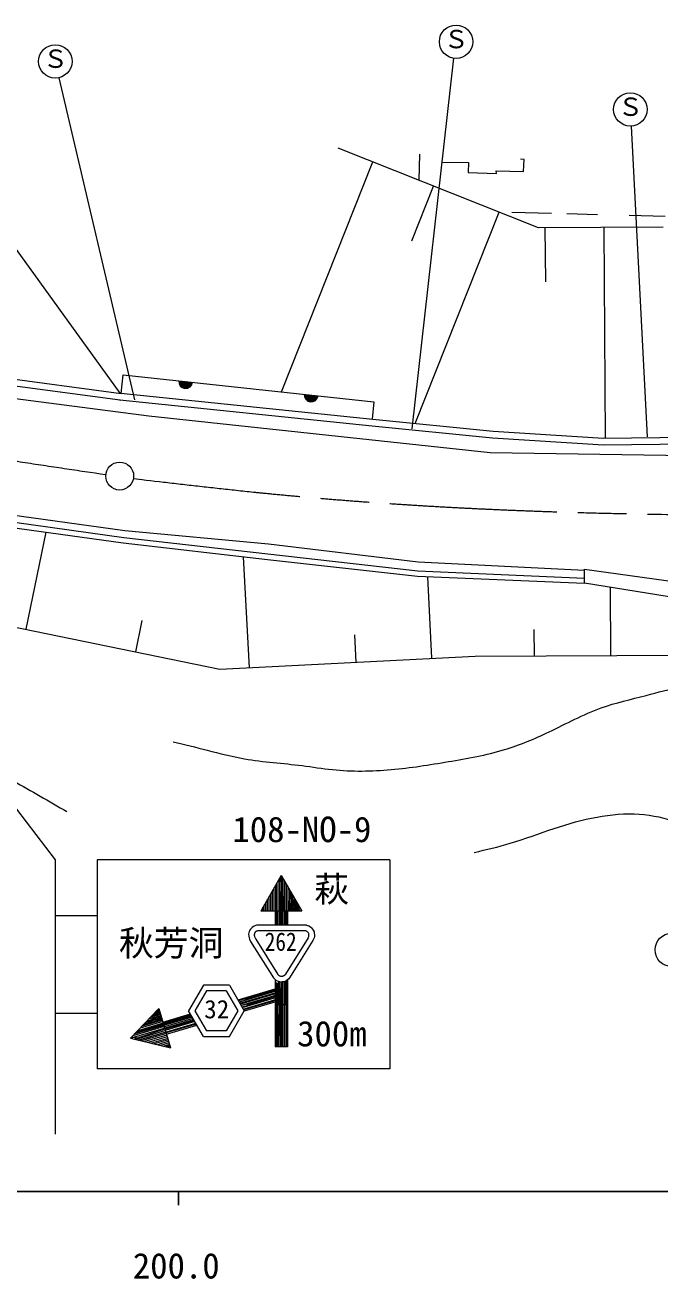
# Model space of a CAD drawing. Units: millimetres, scale not verified. Extents: x 40000 to 680000, y 20000 to 380000.
# Drawn here: x 256994 to 302560, y 198715 to 288756 of the extents above; entities that cross this region are included whole.
import ezdxf
from ezdxf.enums import TextEntityAlignment as Align

# ---------------------------------------------------------------- set-up
doc = ezdxf.new("R2010")
doc.units = ezdxf.units.MM
doc.header["$LTSCALE"] = 1000
doc.linetypes.add('CHAIN', pattern=[18.5, 12, -1.5, 3.5, -1.5])
for name, color, linetype, lineweight in [('M-BGD', 7, 'Continuous', 13), ('M-BMK', 2, 'CHAIN', 13), ('M-BMK-SRVR', 3, 'Continuous', 13), ('M-STR-STRC', 7, 'Continuous', 13), ('M-TTL-BAND', 7, 'Continuous', 25)]:
    doc.layers.add(name, color=color, linetype=linetype, lineweight=lineweight)
doc.styles.add('ＭＳ ゴシック', font='')
doc.styles.get('ＭＳ ゴシック').set_extended_font_data('MS Gothic')

msp = doc.modelspace()

# ---------------------------------------------------------------- linework, layer by layer
at = {"layer": 'M-BGD'}
for p, q in [((263812, 262319), (251403, 279521)), ((293846, 274195), (279460, 279925)), ((285274, 277609), (285318, 279487)), ((275390, 262425), (281964, 278928)), ((286913, 278905), (288828, 278880)), ((288828, 278880), (288801, 278167)), ((290833, 278088), (290807, 278299)), ((290807, 278299), (292759, 278247)), ((292812, 279091), (292548, 279117)), ((292759, 278247), (292812, 279091)), ((288801, 278167), (290833, 278088)), ((284748, 273251), (286319, 277193)), ((284988, 260153), (291028, 275317)), ((291926, 275323), (294786, 275249)), ((295871, 275221), (298090, 275164)), ((300357, 275105), (302928, 275039)), ((302799, 274255), (293846, 274195)), ((294361, 270309), (294335, 274198)), ((298653, 259081), (298552, 274226)), ((250513, 264087), (263881, 262309)), ((263815, 261814), (250431, 263593)), ((263881, 262309), (264022, 263650)), ((264022, 263650), (282024, 261710)), ((254091, 262222), (265887, 260686)), ((263861, 262312), (281961, 260455)), ((281911, 259957), (263803, 261815)), ((263803, 261815), (263815, 261814)), ((282024, 261710), (281896, 260461)), ((265887, 260686), (290371, 258059)), ((281961, 260455), (290594, 259595)), ((290553, 259096), (281911, 259957)), ((290594, 259595), (298515, 259080)), ((298515, 259080), (338185, 259558)), ((298502, 258580), (290553, 259096)), ((338002, 259056), (298502, 258580)), ((290371, 258059), (307470, 257811)), ((249406, 253985), (264091, 251964)), ((249487, 254479), (264148, 252461)), ((249341, 253590), (264041, 251567)), ((258478, 252333), (257041, 245366)), ((264148, 252461), (274476, 251511)), ((264041, 251567), (274383, 250377)), ((264091, 251964), (274428, 250775)), ((274476, 251511), (285220, 250205)), ((272656, 250576), (273071, 242601)), ((274383, 250377), (285157, 249173)), ((274428, 250775), (285188, 249572)), ((285188, 249572), (297145, 249033)), ((285220, 250205), (297149, 249603)), ((297142, 248679), (297150, 249690)), ((297150, 249690), (321104, 246377)), ((285157, 249173), (297142, 248679)), ((285868, 249144), (286173, 243282)), ((319251, 245125), (297142, 248679)), ((298980, 248384), (299002, 243487)), ((252327, 246339), (270974, 242492)), ((265372, 245994), (264907, 243743)), ((280640, 244970), (280742, 243000)), ((293517, 245360), (293525, 243463)), ((270974, 242492), (289293, 243445)), ((289293, 243445), (309581, 243533))]:
    msp.add_line(p, q, dxfattribs=at)
for centre, radius in [((268522, 263165), 500), ((268522, 263165), 500), ((268522, 263165), 450), ((268522, 263165), 400), ((268522, 263165), 350), ((268522, 263165), 300), ((268522, 263165), 250), ((268522, 263165), 200), ((268522, 263165), 150), ((268522, 263165), 100), ((268522, 263165), 50), ((277524, 262195), 500), ((277524, 262195), 500), ((277524, 262195), 450), ((277524, 262195), 400), ((277524, 262195), 350), ((277524, 262195), 300), ((277524, 262195), 250), ((277524, 262195), 200), ((277524, 262195), 150), ((277524, 262195), 100), ((277524, 262195), 50)]:
    msp.add_arc(centre, radius, 173.84738, 353.84738, dxfattribs=at)
for points, knots in [([(237164, 255781), (237337, 254888), (237510, 253995), (237627, 253086), (237736, 252240), (237797, 251379), (238037, 250574), (238291, 249726), (238743, 248940), (239116, 248119), (239443, 247399), (239709, 246652), (240111, 245987), (240551, 245261), (241153, 244633), (241756, 244017), (242459, 243298), (243161, 242595), (243921, 241957), (244998, 241052), (246190, 240279), (247380, 239513), (248618, 238717), (249854, 237928), (251125, 237197), (252780, 236244), (254494, 235388), (256171, 234467), (257455, 233763), (258717, 233020), (259979, 232278)], [0, 0, 0, 0, 1, 1, 1, 2, 2, 2, 3, 3, 3, 4, 4, 4, 5, 5, 5, 6, 6, 6, 7, 7, 7, 8, 8, 8, 9, 9, 9, 10, 10, 10, 10]), ([(267622, 237294), (268439, 237093), (269256, 236891), (270073, 236684), (270958, 236459), (271842, 236228), (272739, 236069), (274106, 235826), (275501, 235752), (276882, 235576), (277607, 235484), (278329, 235365), (279056, 235289), (280456, 235144), (281877, 235165), (283281, 235289), (284657, 235411), (286019, 235633), (287383, 235864), (288736, 236092), (290093, 236329), (291402, 236725), (292499, 237057), (293562, 237500), (294602, 237997), (295843, 238589), (297052, 239256), (298335, 239719), (299384, 240098), (300483, 240340), (301575, 240622), (302405, 240836), (303231, 241074), (304077, 241155), (305112, 241254), (306177, 241118), (307194, 240868), (307954, 240681), (308686, 240431), (309409, 240129), (310018, 239876), (310619, 239586), (311132, 239186), (311771, 238689), (312273, 238024), (312732, 237340), (313367, 236395), (313921, 235416), (314373, 234387), (314751, 233525), (315059, 232629), (315316, 231721), (315604, 230705), (315829, 229675), (316054, 228644)], [0, 0, 0, 0, 1, 1, 1, 2, 2, 2, 3, 3, 3, 4, 4, 4, 5, 5, 5, 6, 6, 6, 7, 7, 7, 8, 8, 8, 9, 9, 9, 10, 10, 10, 11, 11, 11, 12, 12, 12, 13, 13, 13, 14, 14, 14, 15, 15, 15, 16, 16, 16, 17, 17, 17, 18, 18, 18, 18]), ([(289228, 229342), (290095, 229543), (290962, 229744), (291813, 229998), (292877, 230315), (293916, 230713), (294971, 231064), (295979, 231400), (297000, 231693), (298047, 231885), (299048, 232068), (300072, 232159), (301083, 232090), (302032, 232025), (302969, 231818), (303872, 231475), (304435, 231260), (304986, 230993), (305431, 230613), (306017, 230113), (306421, 229420), (306825, 228726)], [0, 0, 0, 0, 1, 1, 1, 2, 2, 2, 3, 3, 3, 4, 4, 4, 5, 5, 5, 6, 6, 6, 7, 7, 7, 7])]:
    msp.add_open_spline(points, degree=3, knots=knots, dxfattribs=at)
at = {"layer": 'M-BMK'}
for points, knots in [([(232840, 262080), (235484, 261464), (238128, 260848), (240782, 260278), (244133, 259559), (247500, 258913), (250877, 258334), (254832, 257655), (258802, 257067), (262772, 256480)], [0, 0, 0, 0, 1, 1, 1, 2, 2, 2, 3, 3, 3, 3]), ([(264774, 256191), (268053, 255807), (271331, 255423), (274616, 255100), (278607, 254709), (282607, 254408), (286611, 254181), (290397, 253966), (294187, 253817), (297978, 253721), (299902, 253673), (301826, 253638), (303751, 253604)], [0, 0, 0, 0, 1, 1, 1, 2, 2, 2, 3, 3, 3, 4, 4, 4, 4])]:
    msp.add_open_spline(points, degree=3, knots=knots, dxfattribs=at)
at = {"layer": 'M-BMK-SRVR'}
msp.add_circle((263785, 256368), 1000, dxfattribs=at)
at = {"layer": 'M-STR-STRC'}
for p, q in [((287754, 286369), (284755, 259750)), ((259412, 284973), (264836, 261843)), ((300498, 281502), (301646, 259177)), ((259171, 228803), (238581, 255772)), ((259171, 209117), (259171, 228803)), ((262171, 228803), (262171, 213803)), ((283171, 228803), (262171, 228803)), ((283171, 228803), (283171, 213803)), ((275386, 227690), (273911, 225135)), ((274985, 225135), (274985, 226996)), ((275092, 225135), (275092, 227182)), ((275217, 227399), (275217, 225173)), ((275320, 225023), (275242, 227442)), ((275250, 227211), (275386, 227523)), ((275378, 224118), (275386, 227399)), ((275386, 227690), (275386, 224118)), ((275386, 227690), (276861, 225135)), ((275476, 224118), (275476, 227533)), ((275499, 225135), (275499, 227493)), ((275586, 225135), (275603, 227313)), ((275628, 225135), (275628, 227270)), ((275757, 225135), (275757, 227047)), ((274514, 225135), (274514, 226179)), ((274621, 225135), (274621, 226365)), ((274745, 225135), (274745, 226580)), ((274865, 225135), (274865, 226788)), ((275885, 225135), (275885, 226825)), ((275974, 225135), (275988, 226646)), ((276027, 225135), (276027, 226580)), ((276027, 225241), (276246, 226199)), ((276177, 225194), (276085, 226478)), ((276177, 225135), (276177, 226320)), ((276335, 225194), (276214, 226061)), ((276335, 225135), (276335, 226045)), ((276861, 225135), (273911, 225135)), ((274018, 225135), (274074, 225384)), ((274128, 225211), (274067, 225406)), ((274111, 225135), (274162, 225365)), ((274162, 225135), (274162, 225570)), ((274282, 225135), (274282, 225778)), ((274398, 225135), (274398, 225979)), ((274936, 225135), (274936, 224118)), ((275025, 224118), (275027, 225135)), ((275095, 225135), (275095, 224118)), ((275307, 224118), (275322, 225135)), ((275580, 224118), (275580, 225144)), ((275648, 224118), (275648, 225869)), ((275710, 225135), (275710, 224118)), ((275756, 224118), (275756, 225324)), ((275836, 225135), (275836, 224118)), ((276113, 225135), (276094, 225537)), ((276253, 225135), (276177, 225458)), ((276439, 225135), (276406, 225923)), ((276595, 225135), (276428, 225412)), ((276481, 225135), (276481, 225793)), ((276750, 225135), (276481, 225629)), ((276640, 225210), (276481, 225489)), ((276791, 225256), (276594, 225598)), ((276640, 225135), (276640, 225518)), ((259171, 224803), (262171, 224803)), ((275219, 224118), (275222, 225070)), ((273061, 223571), (273040, 223469)), ((273040, 223469), (273048, 223325)), ((273048, 223325), (273067, 223218)), ((273085, 223664), (273061, 223571)), ((273135, 223768), (273085, 223664)), ((273172, 223822), (273135, 223768)), ((273218, 223885), (273172, 223822)), ((273294, 223955), (273218, 223885)), ((273395, 224024), (273294, 223955)), ((273489, 224069), (273395, 224024)), ((273444, 223450), (273443, 223414)), ((273443, 223414), (273445, 223377)), ((273450, 223480), (273444, 223450)), ((273445, 223377), (273450, 223345)), ((273459, 223512), (273450, 223480)), ((273450, 223345), (273457, 223312)), ((273457, 223312), (273466, 223281)), ((273466, 223533), (273459, 223512)), ((273478, 223559), (273466, 223533)), ((273486, 223573), (273478, 223559)), ((273498, 223590), (273486, 223573)), ((273632, 224115), (273489, 224069)), ((273512, 223609), (273498, 223590)), ((273530, 223629), (273512, 223609)), ((273544, 223641), (273530, 223629)), ((273563, 223655), (273544, 223641)), ((273585, 223670), (273563, 223655)), ((273609, 223683), (273585, 223670)), ((273637, 223697), (273609, 223683)), ((273853, 224118), (273632, 224115)), ((273666, 223706), (273637, 223697)), ((273691, 223713), (273666, 223706)), ((273723, 223717), (273691, 223713)), ((273765, 223718), (273723, 223717)), ((277029, 223718), (273765, 223718)), ((276888, 224118), (273853, 224118)), ((277192, 224107), (276888, 224118)), ((277102, 223718), (277029, 223718)), ((277150, 223705), (277102, 223718)), ((277187, 223694), (277150, 223705)), ((277227, 223672), (277187, 223694)), ((277192, 224107), (277327, 224073)), ((277262, 223647), (277227, 223672)), ((277289, 223619), (277262, 223647)), ((277313, 223588), (277289, 223619)), ((277336, 223548), (277313, 223588)), ((277443, 224011), (277327, 224073)), ((277335, 223263), (277351, 223310)), ((277349, 223515), (277336, 223548)), ((277358, 223476), (277349, 223515)), ((277351, 223310), (277361, 223359)), ((277363, 223436), (277358, 223476)), ((277361, 223359), (277365, 223397)), ((277365, 223397), (277363, 223436)), ((277560, 223923), (277443, 224011)), ((277560, 223923), (277680, 223768)), ((277680, 223768), (277733, 223632)), ((277733, 223632), (277752, 223548)), ((277752, 223548), (277770, 223420)), ((277770, 223420), (277756, 223296)), ((273067, 223218), (273097, 223118)), ((273097, 223118), (273185, 222957)), ((273185, 222957), (274819, 220344)), ((273466, 223281), (273482, 223247)), ((273482, 223247), (273529, 223163)), ((273529, 223163), (273560, 223113)), ((273560, 223113), (275140, 220583)), ((277306, 223202), (275678, 220596)), ((277658, 223010), (275984, 220331)), ((277306, 223202), (277335, 223263)), ((277707, 223114), (277658, 223010)), ((277738, 223206), (277707, 223114)), ((277756, 223296), (277738, 223206)), ((269789, 219810), (268727, 217970)), ((271666, 219810), (269789, 219810)), ((271666, 219810), (272728, 217970)), ((274819, 220344), (274888, 220265)), ((274957, 220201), (274888, 220265)), ((274936, 220221), (274936, 215381)), ((275020, 220154), (274957, 220201)), ((275008, 215381), (275016, 220032)), ((275112, 220098), (275020, 220154)), ((275095, 219982), (275095, 215381)), ((275197, 220068), (275112, 220098)), ((275171, 220549), (275140, 220583)), ((275188, 220532), (275171, 220549)), ((275177, 215381), (275243, 220049)), ((275213, 220509), (275188, 220532)), ((275284, 220045), (275197, 220068)), ((275205, 218401), (275209, 220064)), ((275238, 220491), (275213, 220509)), ((275258, 220478), (275238, 220491)), ((275273, 220468), (275258, 220478)), ((275293, 220458), (275273, 220468)), ((275375, 220037), (275284, 220045)), ((275314, 220451), (275293, 220458)), ((275341, 220444), (275314, 220451)), ((275362, 220440), (275341, 220444)), ((275390, 220437), (275362, 220440)), ((275363, 218401), (275367, 220038)), ((275454, 220039), (275375, 220037)), ((275386, 219801), (275386, 215381)), ((275420, 220438), (275390, 220437)), ((275443, 220439), (275420, 220438)), ((275465, 220441), (275443, 220439)), ((275539, 220046), (275454, 220039)), ((275484, 220447), (275465, 220441)), ((275476, 215381), (275476, 220041)), ((275505, 220453), (275484, 220447)), ((275522, 220460), (275505, 220453)), ((275542, 220469), (275522, 220460)), ((275639, 220075), (275539, 220046)), ((275561, 220478), (275542, 220469)), ((275579, 220490), (275561, 220478)), ((275568, 220049), (275568, 215381)), ((275594, 220501), (275579, 220490)), ((275609, 220514), (275594, 220501)), ((275626, 220530), (275609, 220514)), ((275639, 220544), (275626, 220530)), ((275652, 220559), (275639, 220544)), ((275737, 220117), (275639, 220075)), ((275648, 215381), (275648, 220078)), ((275662, 220572), (275652, 220559)), ((275678, 220596), (275662, 220572)), ((275710, 220105), (275710, 218401)), ((275841, 220182), (275737, 220117)), ((275756, 215381), (275756, 220125)), ((275836, 220179), (275836, 215381)), ((275923, 220261), (275841, 220182)), ((275984, 220331), (275923, 220261)), ((270020, 219410), (269189, 217970)), ((271435, 219410), (270020, 219410)), ((271435, 219410), (272267, 217970)), ((272298, 218764), (274936, 219550)), ((274958, 219474), (272315, 218687)), ((274989, 219369), (272371, 218590)), ((272411, 218519), (275012, 219293)), ((275038, 219205), (272459, 218437)), ((272505, 218357), (275064, 219118)), ((275071, 219094), (272515, 218340)), ((275116, 218945), (272580, 218228)), ((275116, 218943), (272640, 218212)), ((275116, 218944), (272643, 218222)), ((272655, 218098), (275147, 218840)), ((272798, 218782), (274971, 219429)), ((275089, 219033), (272893, 218380)), ((275297, 215381), (275297, 219621)), ((264569, 215995), (266597, 218137)), ((266501, 218036), (266230, 217749)), ((266629, 218031), (266232, 217632)), ((266660, 217925), (266293, 217816)), ((266588, 217904), (266366, 217672)), ((266597, 218137), (267439, 215310)), ((269789, 216130), (268727, 217970)), ((269189, 217970), (270020, 216530)), ((272267, 217970), (271435, 216530)), ((271666, 216130), (272728, 217970)), ((275171, 218759), (272695, 218028)), ((272737, 217956), (275192, 218687)), ((274936, 218586), (274936, 217686)), ((275836, 218401), (274936, 218401)), ((259171, 217803), (262171, 217803)), ((264569, 215995), (269090, 217340)), ((268848, 217258), (264848, 216078)), ((268997, 217503), (264868, 216310)), ((268863, 217526), (264902, 216347)), ((265015, 216466), (268924, 217629)), ((266912, 217079), (265079, 216533)), ((265134, 215860), (269240, 217082)), ((266875, 217202), (265256, 216720)), ((266850, 217287), (265397, 216870)), ((266835, 217338), (265450, 216926)), ((266735, 217465), (265531, 217011)), ((266792, 217482), (265657, 217144)), ((266733, 217308), (265752, 217245)), ((266747, 217634), (265875, 217374)), ((266690, 217617), (265894, 217254)), ((266717, 217733), (265972, 217477)), ((266705, 217773), (266075, 217586)), ((268956, 217574), (266240, 216765)), ((266810, 217421), (266431, 217288)), ((266673, 217882), (266455, 217643)), ((266770, 217555), (266482, 217389)), ((268900, 217670), (266731, 217025)), ((266890, 217155), (268859, 217741)), ((269044, 217421), (266905, 216784)), ((269139, 217256), (267036, 216662)), ((269277, 217017), (267120, 216379)), ((269177, 217190), (267127, 216585)), ((266985, 216833), (264725, 216160)), ((267144, 216692), (264848, 215928)), ((264896, 215916), (267030, 216551)), ((267102, 216442), (265140, 215858)), ((267132, 216339), (265348, 215809)), ((267166, 216224), (265582, 215753)), ((267201, 216109), (265815, 215697)), ((267146, 216292), (269322, 216940)), ((269789, 216130), (271666, 216130)), ((271435, 216530), (270020, 216530)), ((264569, 215995), (267439, 215310)), ((265067, 216001), (264729, 216042)), ((267236, 215990), (266057, 215639)), ((267267, 215888), (266266, 215590)), ((267300, 215777), (266491, 215536)), ((267333, 215666), (266716, 215482)), ((267367, 215551), (266950, 215426)), ((267304, 215496), (267134, 215382)), ((267382, 215502), (267146, 215485)), ((267408, 215412), (267154, 215395)), ((275836, 215381), (274936, 215381)), ((283171, 213803), (262171, 213803))]:
    msp.add_line(p, q, dxfattribs=at)
for centre in [(287928, 287556), (259162, 286147), (300439, 282700), (303412, 222343)]:
    msp.add_circle(centre, 1200, dxfattribs=at)
at = {"layer": 'M-TTL-BAND'}
for p, q in [((40000, 205000), (579000, 205000)), ((268000, 205000), (268000, 204000))]:
    msp.add_line(p, q, dxfattribs=at)

# ---------------------------------------------------------------- texts
at = {"layer": 'M-STR-STRC', "style": 'ＭＳ ゴシック'}
for s, height, p in [('Ｓ', 1320, (287038, 286695)), ('Ｓ', 1320, (258272, 285286)), ('Ｓ', 1320, (299549, 281839)), ('108-NO-9', 1833, (271876, 229533)), ('萩', 1833, (277751, 225243)), ('秋芳洞', 1833, (263731, 221373)), ('32', 1320, (269850, 217032)), ('300m', 1833, (276521, 214863))]:
    msp.add_text(s, height=height, dxfattribs=at).set_placement(p, align=Align.BOTTOM_LEFT)
at = {"layer": 'M-STR-STRC', "style": 'ＭＳ ゴシック', "width": 0.85}
msp.add_text('262', height=1320, dxfattribs=at).set_placement((274195, 221878), align=Align.BOTTOM_LEFT)
at = {"layer": 'M-TTL-BAND', "style": 'ＭＳ ゴシック'}
msp.add_text('200.0', height=1833, dxfattribs=at).set_placement((267844, 198195), align=Align.BOTTOM_CENTER)

doc.saveas('drawing.dxf')
